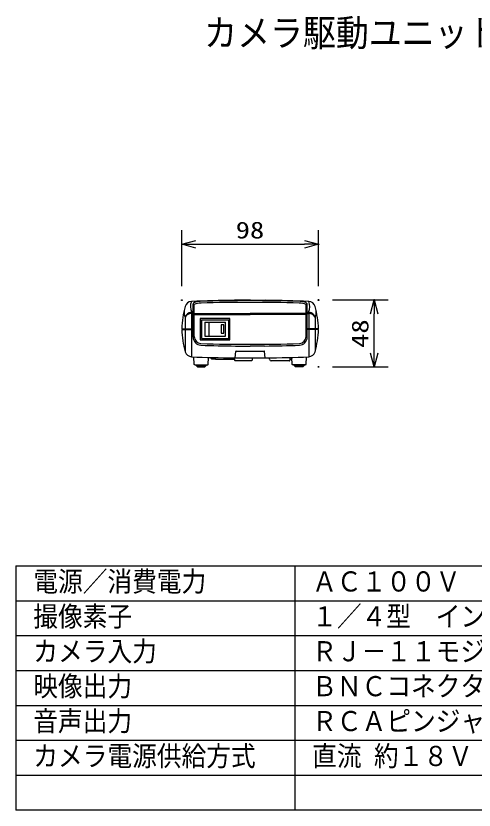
# Model space of a CAD drawing. Units: millimetres, scale not verified. Extents: x -63 to 63, y -57 to 57.
# Drawn here: x -62.5 to 3.2, y -56.5 to 57.3 of the extents above; entities that cross this region are included whole.
import ezdxf
from ezdxf.enums import TextEntityAlignment as Align

# ---------------------------------------------------------------- set-up
doc = ezdxf.new("R2010")
doc.units = ezdxf.units.MM
doc.header["$LTSCALE"] = 0.190236
doc.header["$PDMODE"] = 32
doc.header["$PDSIZE"] = 0.0951
for name, color, linetype in [('0-0_MOJI1', 2, 'Continuous'), ('0-2_GAIKEI', 1, 'Continuous'), ('0-3_WAKU', 7, 'Continuous')]:
    doc.layers.add(name, color=color, linetype=linetype)
doc.styles.add('ＭＳ ゴシック', font='')
doc.styles.get('ＭＳ ゴシック').set_extended_font_data('MS Gothic')

# ---------------------------------------------------------------- blocks, each defined once
blk = doc.blocks.new('_OPEN30')
at = {"layer": '0-3_WAKU'}
blk.add_line((0, 0), (-1, 0), dxfattribs=at)
blk.add_lwpolyline([(-1, 0.26795), (0, 0), (-1, -0.26795)], dxfattribs=at)

msp = doc.modelspace()

# ---------------------------------------------------------------- linework, layer by layer
at = {"layer": '0-2_GAIKEI', "color": 3}
for p, q in [((-38.6979, 18.5566), (-38.6979, 26.5566)), ((-19.0979, 18.5566), (-19.0979, 26.5566)), ((-36.6979, 24.5566), (-21.0979, 24.5566)), ((-17.0979, 16.5752), (-9.0979, 16.5752)), ((-11.0979, 8.9751), (-11.0979, 14.5752)), ((-17.0979, 6.9751), (-9.0979, 6.9751))]:
    msp.add_line(p, q, dxfattribs=at)
at = {"layer": '0-2_GAIKEI'}
for p, q in [((-37.0898, 11.2339), (-37.0898, 16.0098)), ((-20.706, 11.2339), (-20.706, 16.0098)), ((-37.0816, 14.8323), (-37.357, 14.8243)), ((-36.9145, 11.334), (-36.9354, 15.9099)), ((-20.8814, 11.334), (-20.8605, 15.9099)), ((-20.7142, 14.8323), (-20.4388, 14.8243)), ((-38.2338, 14.1312), (-38.2338, 12.4447)), ((-37.3236, 14.6323), (-37.3236, 8.4364)), ((-37.0315, 14.6323), (-37.3236, 14.6323)), ((-36.9297, 14.6572), (-28.8979, 14.6572)), ((-36.929, 14.5153), (-28.8979, 14.5153)), ((-35.8974, 13.7387), (-35.8974, 11.0586)), ((-35.8974, 13.7387), (-31.9563, 13.7387)), ((-31.9563, 11.0586), (-31.9563, 13.7387)), ((-20.8662, 14.6572), (-28.8979, 14.6572)), ((-20.8668, 14.5153), (-28.8979, 14.5153)), ((-20.7644, 14.6323), (-20.4722, 14.6323)), ((-20.4722, 14.6323), (-20.4722, 8.4364)), ((-19.5621, 14.1312), (-19.5621, 12.4447)), ((-35.413, 13.4048), (-32.4487, 13.4048)), ((-35.413, 13.4048), (-35.413, 11.3923)), ((-34.7617, 11.4593), (-34.7617, 13.3465)), ((-32.4487, 11.3923), (-32.4487, 13.4048)), ((-38.6979, 12.4447), (-36.9478, 12.4447)), ((-38.6979, 12.3608), (-36.9478, 12.3611)), ((-38.2338, 12.3611), (-38.2338, 9.2424)), ((-35.413, 11.3923), (-32.4487, 11.3923)), ((-19.0979, 12.4447), (-20.8481, 12.4447)), ((-19.0979, 12.3608), (-20.8481, 12.3611)), ((-19.5621, 12.3611), (-19.5621, 9.2424)), ((-35.8974, 11.0586), (-31.9563, 11.0586)), ((-31.0571, 8.2695), (-30.9681, 9.1909)), ((-30.9806, 9.981), (-28.8979, 9.981)), ((-30.8885, 9.2632), (-26.9073, 9.2632)), ((-26.8152, 9.981), (-28.8979, 9.981)), ((-26.7388, 8.2695), (-26.8277, 9.1909)), ((-34.4779, 8.2108), (-34.4863, 8.3363)), ((-33.8849, 8.1193), (-34.3861, 8.1193)), ((-33.8849, 8.0273), (-33.8849, 8.3222)), ((-31.1574, 8.0273), (-33.8849, 8.0273)), ((-31.1741, 8.2695), (-31.1492, 7.9607)), ((-28.5941, 8.2613), (-28.6106, 7.9607)), ((-26.0889, 7.9939), (-26.189, 8.2777)), ((-23.1859, 8.3363), (-23.1943, 7.9607)), ((-22.902, 8.0609), (-23.1859, 8.0609)), ((-28.7109, 7.8689), (-31.0571, 7.8689)), ((-23.2862, 7.8689), (-25.8969, 7.8689))]:
    msp.add_line(p, q, dxfattribs=at)
at = {"layer": '0-2_GAIKEI', "color": 7}
for p, q in [((-28.8979, 16.5752), (-31.16, 16.5319)), ((-28.8979, 16.5752), (-26.6358, 16.5319)), ((-36.916, 7.3345), (-36.9745, 8.4197)), ((-34.9372, 7.3345), (-34.8787, 8.3447)), ((-31.1741, 8.2695), (-26.6358, 8.2736)), ((-22.8587, 7.3345), (-22.9172, 8.3447)), ((-20.8798, 7.3345), (-20.8213, 8.4197)), ((-36.8491, 7.2761), (-36.916, 7.3345)), ((-36.8491, 7.2761), (-34.9873, 7.2761)), ((-36.6573, 7.2761), (-36.6489, 7.1755)), ((-36.6489, 7.1755), (-36.4402, 6.9751)), ((-36.4402, 6.9751), (-35.413, 6.9751)), ((-35.413, 6.9751), (-35.196, 7.1755)), ((-34.9873, 7.2761), (-34.9372, 7.3345)), ((-21.147, 7.1755), (-22.5999, 7.1755)), ((-20.9468, 7.2761), (-20.8798, 7.3345))]:
    msp.add_line(p, q, dxfattribs=at)
at = {"layer": '0-2_GAIKEI'}
for points in [[(-31.8309, 13.9305), (-36.0726, 13.9305), (-36.0726, 10.8746), (-31.8309, 10.8746)], [(-33.0584, 11.8099), (-32.6492, 11.8099), (-32.6492, 12.9955), (-33.0584, 12.9955)]]:
    msp.add_lwpolyline(points, close=True, dxfattribs=at)
at = {"layer": '0-2_GAIKEI', "color": 7}
for points in [[(-36.6489, 7.1755), (-35.196, 7.1755), (-35.196, 7.2761)], [(-20.9468, 7.2761), (-22.8086, 7.2761), (-22.8587, 7.3345)], [(-21.1386, 7.2761), (-21.147, 7.1755), (-21.3557, 6.9751), (-22.3828, 6.9751), (-22.5999, 7.1755), (-22.5999, 7.2761)]]:
    msp.add_lwpolyline(points, dxfattribs=at)
for centre, radius, start, end in [((-37.2636, 15.3904), 0.9804, 93.50851, 164.60354), ((-28.9286, -184.6346), 201.1789, 90.63553, 92.3916), ((-28.8673, -184.6346), 201.1789, 87.6084, 89.36447), ((-20.5322, 15.3904), 0.9804, 15.39646, 86.49149), ((-25.3513, 12.0489), 13.3526, 164.3509, 178.30171), ((-32.4446, 12.0489), 13.3526, 1.69829, 15.6491), ((-25.3513, 12.7565), 13.3526, 181.69829, 195.6491), ((-32.4446, 12.7565), 13.3526, 344.3509, 358.30171), ((-37.273, 9.4266), 0.9745, 196.19868, 267.51584), ((-20.5228, 9.4266), 0.9745, 272.48416, 343.80132), ((-28.9286, 209.4401), 201.1789, 267.6084, 269.36447), ((-28.8673, 209.4401), 201.1789, 270.63553, 272.3916)]:
    msp.add_arc(centre, radius, start, end, dxfattribs=at)
at = {"layer": '0-2_GAIKEI'}
for centre, radius, start, end in [((-35.4732, 15.6503), 1.985, 158.77953, 204.33568), ((-37.085, 15.8481), 0.1618, 22.46001, 91.72163), ((-36.7297, 15.8278), 0.4035, 112.03754, 153.18652), ((-35.92, 13.6425), 2.4844, 90.40405, 114.12428), ((-35.9311, 13.3312), 3.0237, 92.41619, 108.31057), ((-29.3331, -163.5125), 179.9905, 89.86149, 92.14142), ((-28.6855, -225.6811), 241.9167, 90.05032, 91.71784), ((-28.4628, -163.5125), 179.9905, 87.85858, 90.13851), ((-29.1104, -225.6811), 241.9167, 88.28216, 89.94968), ((-21.8759, 13.6425), 2.4844, 65.87572, 89.59595), ((-21.8647, 13.3312), 3.0237, 71.68943, 87.58381), ((-21.0662, 15.8278), 0.4035, 26.81348, 67.96246), ((-20.7109, 15.8481), 0.1618, 88.27837, 157.53999), ((-22.3227, 15.6503), 1.985, 335.66432, 21.22047), ((-36.437, 14.88), 1.9465, 177.52099, 202.62173), ((-37.2372, 13.7717), 1.0594, 96.49453, 160.15876), ((-38.4829, 14.5294), 1.1639, 5.07119, 14.67761), ((-37.0682, 14.6946), 0.1383, 0.40454, 95.57483), ((-20.7277, 14.6946), 0.1383, 84.42517, 179.59546), ((-19.3129, 14.5294), 1.1639, 165.32239, 174.92881), ((-20.5587, 13.7717), 1.0594, 19.84124, 83.50547), ((-21.3589, 14.88), 1.9465, 337.37827, 2.47901), ((-37.268, 13.4541), 1.1795, 92.70262, 144.96264), ((-37.0544, 14.5018), 0.1325, 19.07313, 80.04627), ((-20.7415, 14.5018), 0.1325, 99.95373, 160.92687), ((-20.5279, 13.4541), 1.1795, 35.03736, 87.29738), ((-35.9184, 11.2684), 1.1719, 181.69027, 267.02224), ((-35.9092, 11.3437), 1.0053, 180.55414, 266.48086), ((-29.23, 203.5391), 193.3161, 268.00418, 270.09843), ((-28.5658, 203.5391), 193.3161, 269.90157, 271.99582), ((-21.8866, 11.3437), 1.0053, 273.51914, 359.44586), ((-21.8774, 11.2684), 1.1719, 272.97776, 358.30973), ((-29.432, 182.7532), 172.7792, 267.82831, 269.48644), ((-30.8885, 9.1832), 0.08, 90, 174.48558), ((-26.9073, 9.1832), 0.08, 5.51442, 90), ((-28.3639, 182.7532), 172.7792, 270.51356, 272.17169), ((-34.354, 8.2432), 0.128, 194.65103, 255.50879), ((-25.9025, 8.0704), 0.2016, 202.29812, 271.57548), ((-31.0499, 7.9685), 0.0996, 184.53539, 270.5497), ((-28.7099, 7.9685), 0.0996, 269.4503, 355.46461), ((-23.2801, 7.9547), 0.086, 265.93064, 3.96296)]:
    msp.add_arc(centre, radius, start, end, dxfattribs=at)
at = {"layer": '0-3_WAKU', "color": 4}
for p, q in [((-62.5001, -21.5), (-62.5001, -56.5001)), ((-62.5001, -21.5), (62.5001, -21.5)), ((-22.5, -21.5), (-22.5, -56.5001)), ((62.5001, -56.5001), (-62.5001, -56.5001))]:
    msp.add_line(p, q, dxfattribs=at)
at = {"layer": '0-3_WAKU', "color": 1}
for p, q in [((-62.5001, -26.5), (62.5001, -26.5)), ((-62.5001, -31.5001), (62.5001, -31.5001)), ((-62.5001, -36.5001), (62.5001, -36.5001)), ((-62.5001, -41.5001), (62.5001, -41.5001)), ((-62.5001, -46.5001), (62.5001, -46.5001)), ((-62.5001, -51.5001), (62.5001, -51.5001))]:
    msp.add_line(p, q, dxfattribs=at)
at = {"layer": '0-3_WAKU'}
for p in [(-19.0979, 24.5566), (-38.6979, 16.5566), (-19.0979, 16.5752), (-19.0979, 16.5566), (-11.0979, 16.5752), (-19.0979, 6.9751)]:
    msp.add_point(p, dxfattribs=at)

# ---------------------------------------------------------------- block references
at = {"layer": '0-2_GAIKEI', "xscale": 2, "yscale": 2}
for p, rotation in [((-38.6979, 24.5566), 180), ((-11.0979, 16.5752), 90), ((-11.0979, 6.9751), 270)]:
    msp.add_blockref('_OPEN30', p, dxfattribs=dict(at, rotation=rotation))
msp.add_blockref('_OPEN30', (-19.0979, 24.5566), dxfattribs=at)

# ---------------------------------------------------------------- texts
at = {"layer": '0-0_MOJI1', "style": 'ＭＳ ゴシック', "width": 0.9}
for s, height, p in [('カメラ駆動ユニット', 3.848, (-35.5001, 51.7599)), ('電源／消費電力', 2.887, (-60.0001, -26.0552)), ('ＡＣ１００Ｖ\u3000５０／６０Ｈｚ\u3000約９Ｗ（最大）', 2.887, (-20, -26.0552)), ('撮像素子', 2.887, (-60.0001, -31.0552)), ('１／４型\u3000インターラインＣＣＤ', 2.887, (-20, -31.0552)), ('カメラ入力', 2.887, (-60.0001, -36.0552)), ('ＲＪ－１１モジュラージャック×１', 2.887, (-20, -36.0552)), ('映像出力', 2.887, (-60.0001, -41.0552)), ('ＢＮＣコネクター×１', 2.887, (-20, -41.0552)), ('音声出力', 2.887, (-60.0001, -46.0552)), ('ＲＣＡピンジャック×１', 2.887, (-20, -46.0552)), ('カメラ電源供給方式\u3000', 2.887, (-60.0001, -51.0552)), ('直流 約１８Ｖ', 2.887, (-20, -51.0552))]:
    msp.add_text(s, height=height, dxfattribs=at).set_placement(p, align=Align.BOTTOM_LEFT)
at = {"layer": '0-2_GAIKEI', "color": 3, "style": 'ＭＳ ゴシック', "width": 1.25}
msp.add_text('98', height=2.406, dxfattribs=at).set_placement((-30.9649, 24.6662), align=Align.BOTTOM_LEFT)
msp.add_text('48', height=2.406, rotation=90, dxfattribs=at).set_placement((-11.2075, 9.7082), align=Align.BOTTOM_LEFT)

doc.saveas('drawing.dxf')
